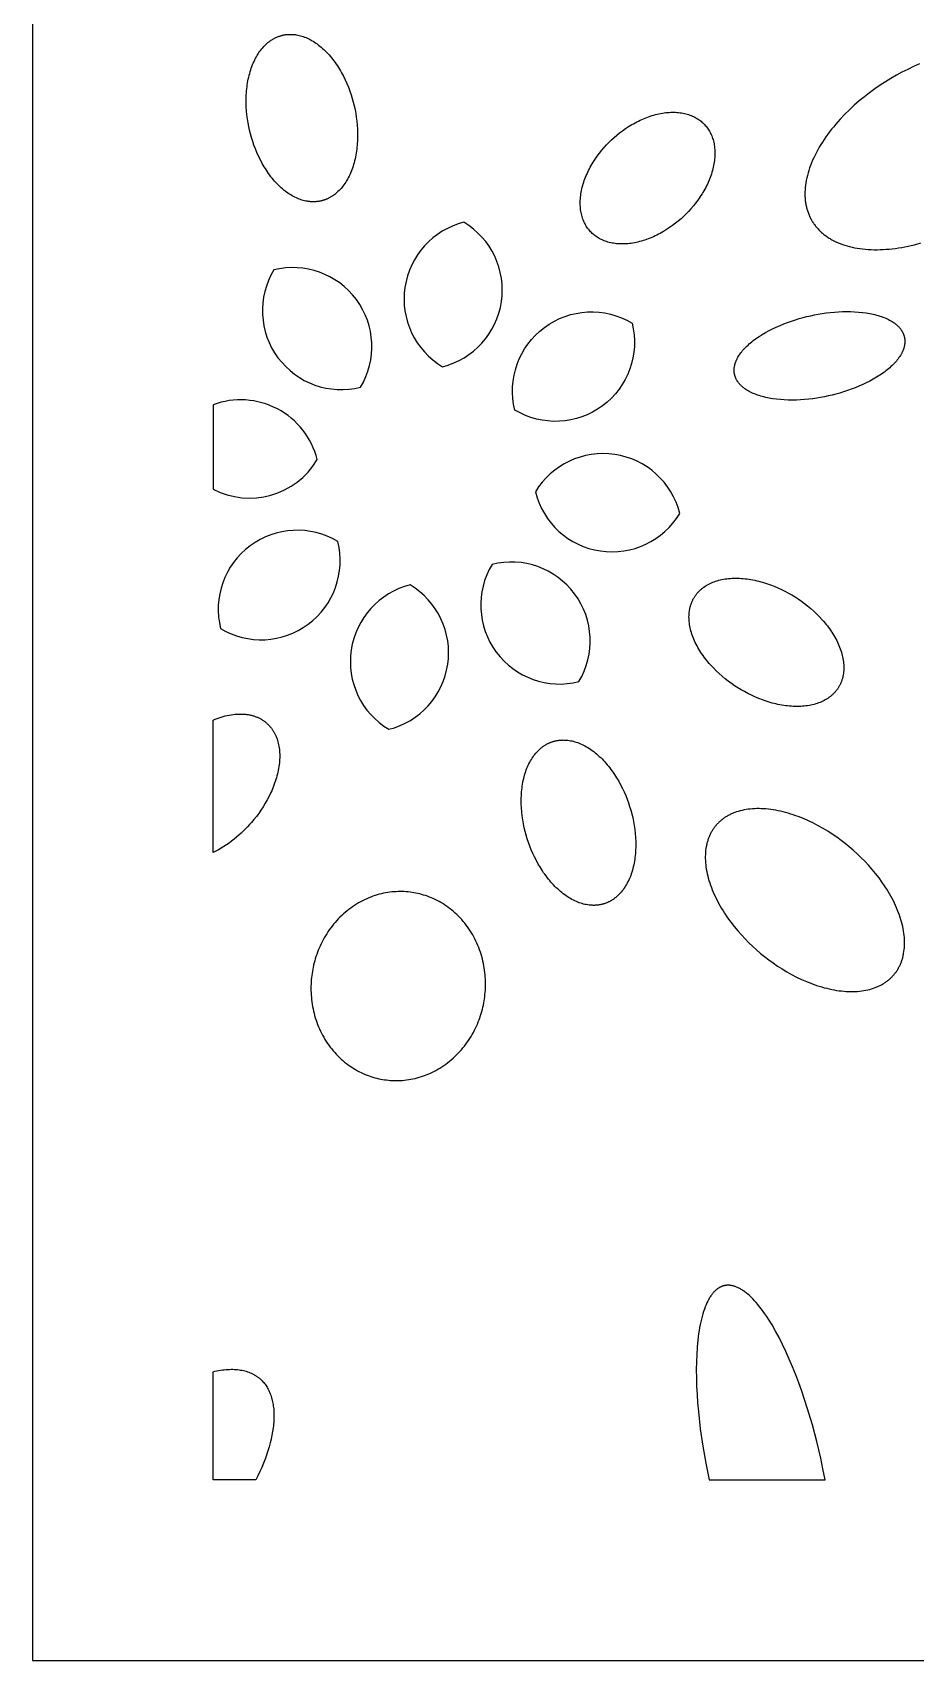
# Model space of a CAD drawing. Header units: millimetres. Extents: x 164 to 268, y 585 to 893.
# Drawn here: x 163.6 to 212.5, y 584.6 to 674.8 of the extents above; entities that cross this region are included whole.
import ezdxf

# ---------------------------------------------------------------- set-up
doc = ezdxf.new("R2010")
doc.units = ezdxf.units.MM
doc.layers.add('Layer 01', color=1, linetype='Continuous')

msp = doc.modelspace()

# ---------------------------------------------------------------- linework, layer by layer
at = {"layer": 'Layer 01'}
for points in [[(163.598, 584.625), (267.535, 584.625), (267.535, 893.108), (163.598, 893.108)], [(179.587, 665.459), (179.555, 665.452), (179.522, 665.446), (179.49, 665.439), (179.457, 665.434), (179.423, 665.429), (179.39, 665.425), (179.356, 665.421), (179.322, 665.417), (179.288, 665.415), (179.254, 665.413), (179.219, 665.411), (179.184, 665.411), (179.149, 665.41), (179.113, 665.411), (179.078, 665.412), (179.042, 665.414), (179.006, 665.416), (178.97, 665.419), (178.933, 665.423), (178.897, 665.427), (178.86, 665.432), (178.823, 665.438), (178.749, 665.451), (178.674, 665.468), (178.598, 665.487), (178.522, 665.509), (178.446, 665.534), (178.369, 665.562), (178.292, 665.593), (178.215, 665.626), (178.137, 665.663), (178.06, 665.703), (177.982, 665.745), (177.905, 665.791), (177.828, 665.839), (177.751, 665.89), (177.674, 665.945), (177.598, 666.002), (177.523, 666.061), (177.447, 666.124), (177.373, 666.189), (177.299, 666.257), (177.226, 666.328), (177.154, 666.4), (177.083, 666.476), (177.013, 666.553), (176.944, 666.633), (176.876, 666.715), (176.809, 666.8), (176.744, 666.886), (176.68, 666.974), (176.617, 667.064), (176.556, 667.155), (176.496, 667.248), (176.437, 667.343), (176.381, 667.438), (176.325, 667.536), (176.22, 667.733), (176.121, 667.934), (176.029, 668.138), (175.944, 668.344), (175.867, 668.551), (175.796, 668.758), (175.732, 668.965), (175.675, 669.171), (175.624, 669.375), (175.58, 669.58), (175.54, 669.79), (175.507, 670.004), (175.479, 670.221), (175.458, 670.441), (175.443, 670.663), (175.436, 670.887), (175.436, 671.111), (175.443, 671.335), (175.45, 671.446), (175.459, 671.557), (175.47, 671.668), (175.482, 671.778), (175.497, 671.887), (175.514, 671.995), (175.533, 672.102), (175.553, 672.208), (175.576, 672.313), (175.601, 672.417), (175.628, 672.519), (175.657, 672.62), (175.687, 672.719), (175.72, 672.816), (175.754, 672.911), (175.791, 673.005), (175.829, 673.096), (175.869, 673.185), (175.91, 673.272), (175.953, 673.357), (175.998, 673.439), (176.045, 673.519), (176.093, 673.597), (176.142, 673.672), (176.193, 673.744), (176.245, 673.814), (176.298, 673.881), (176.353, 673.945), (176.408, 674.007), (176.465, 674.066), (176.522, 674.122), (176.581, 674.175), (176.64, 674.225), (176.7, 674.273), (176.761, 674.318), (176.792, 674.34), (176.823, 674.36), (176.854, 674.38), (176.885, 674.4), (176.916, 674.418), (176.947, 674.436), (176.978, 674.454), (177.01, 674.47), (177.042, 674.486), (177.073, 674.502), (177.105, 674.516), (177.137, 674.53), (177.169, 674.544), (177.2, 674.556), (177.232, 674.568), (177.264, 674.58), (177.296, 674.591), (177.328, 674.601), (177.36, 674.61), (177.392, 674.619), (177.424, 674.628), (177.456, 674.635), (177.489, 674.643), (177.521, 674.649), (177.554, 674.655), (177.587, 674.661), (177.62, 674.666), (177.653, 674.67), (177.687, 674.674), (177.721, 674.677), (177.755, 674.68), (177.79, 674.682), (177.825, 674.683), (177.859, 674.684), (177.895, 674.684), (177.93, 674.684), (177.966, 674.683), (178.001, 674.681), (178.037, 674.679), (178.074, 674.676), (178.11, 674.672), (178.147, 674.668), (178.183, 674.663), (178.22, 674.657), (178.295, 674.643), (178.37, 674.627), (178.445, 674.608), (178.521, 674.586), (178.598, 674.561), (178.675, 674.533), (178.752, 674.502), (178.829, 674.468), (178.906, 674.432), (178.984, 674.392), (179.061, 674.35), (179.138, 674.304), (179.216, 674.256), (179.292, 674.204), (179.369, 674.15), (179.445, 674.093), (179.521, 674.033), (179.596, 673.971), (179.67, 673.905), (179.744, 673.838), (179.817, 673.767), (179.889, 673.694), (179.96, 673.619), (180.031, 673.541), (180.1, 673.461), (180.167, 673.379), (180.234, 673.295), (180.3, 673.209), (180.364, 673.121), (180.427, 673.031), (180.488, 672.94), (180.548, 672.847), (180.606, 672.752), (180.663, 672.656), (180.718, 672.559), (180.823, 672.362), (180.922, 672.16), (181.014, 671.956), (181.099, 671.751), (181.177, 671.544), (181.248, 671.336), (181.311, 671.13), (181.369, 670.924), (181.419, 670.72), (181.464, 670.515), (181.503, 670.305), (181.537, 670.091), (181.564, 669.874), (181.586, 669.654), (181.6, 669.432), (181.608, 669.208), (181.608, 668.984), (181.6, 668.76), (181.593, 668.649), (181.584, 668.538), (181.574, 668.427), (181.561, 668.317), (181.546, 668.208), (181.53, 668.1), (181.511, 667.992), (181.49, 667.886), (181.467, 667.781), (181.442, 667.678), (181.416, 667.576), (181.387, 667.475), (181.356, 667.376), (181.324, 667.279), (181.289, 667.183), (181.253, 667.09), (181.215, 666.999), (181.175, 666.909), (181.133, 666.822), (181.09, 666.738), (181.045, 666.655), (180.999, 666.575), (180.951, 666.498), (180.901, 666.423), (180.851, 666.351), (180.799, 666.281), (180.745, 666.214), (180.691, 666.15), (180.635, 666.088), (180.579, 666.029), (180.521, 665.973), (180.462, 665.92), (180.403, 665.869), (180.343, 665.822), (180.282, 665.777), (180.251, 665.755), (180.221, 665.734), (180.19, 665.714), (180.159, 665.695), (180.128, 665.676), (180.096, 665.658), (180.065, 665.641), (180.033, 665.624), (180.002, 665.608), (179.97, 665.593), (179.938, 665.578), (179.907, 665.564), (179.875, 665.551), (179.843, 665.538), (179.811, 665.526), (179.779, 665.515), (179.747, 665.504), (179.715, 665.494), (179.683, 665.484), (179.651, 665.475), (179.619, 665.467)], [(194.521, 663.752), (194.477, 663.8), (194.435, 663.85), (194.394, 663.901), (194.354, 663.955), (194.316, 664.01), (194.279, 664.067), (194.244, 664.126), (194.21, 664.187), (194.178, 664.25), (194.148, 664.315), (194.12, 664.382), (194.093, 664.45), (194.069, 664.52), (194.046, 664.592), (194.026, 664.666), (194.008, 664.741), (193.991, 664.818), (193.977, 664.896), (193.966, 664.976), (193.956, 665.057), (193.949, 665.14), (193.945, 665.224), (193.942, 665.309), (193.943, 665.396), (193.945, 665.483), (193.95, 665.572), (193.958, 665.662), (193.968, 665.752), (193.981, 665.843), (193.996, 665.935), (194.013, 666.027), (194.033, 666.12), (194.056, 666.214), (194.08, 666.307), (194.108, 666.401), (194.137, 666.495), (194.169, 666.589), (194.203, 666.683), (194.24, 666.777), (194.278, 666.87), (194.319, 666.964), (194.361, 667.056), (194.406, 667.148), (194.453, 667.24), (194.501, 667.331), (194.552, 667.421), (194.604, 667.51), (194.658, 667.599), (194.713, 667.686), (194.77, 667.773), (194.888, 667.942), (195.01, 668.106), (195.138, 668.265), (195.269, 668.418), (195.403, 668.565), (195.54, 668.706), (195.678, 668.841), (195.821, 668.971), (195.969, 669.099), (196.124, 669.224), (196.285, 669.346), (196.451, 669.463), (196.623, 669.576), (196.799, 669.683), (196.888, 669.735), (196.979, 669.785), (197.07, 669.833), (197.163, 669.88), (197.256, 669.925), (197.349, 669.968), (197.443, 670.009), (197.538, 670.048), (197.633, 670.085), (197.729, 670.12), (197.824, 670.153), (197.92, 670.184), (198.016, 670.212), (198.112, 670.238), (198.207, 670.262), (198.303, 670.284), (198.398, 670.303), (198.492, 670.32), (198.586, 670.334), (198.679, 670.346), (198.772, 670.356), (198.864, 670.363), (198.955, 670.367), (199.044, 670.369), (199.133, 670.369), (199.221, 670.367), (199.307, 670.362), (199.392, 670.354), (199.476, 670.345), (199.558, 670.333), (199.638, 670.318), (199.718, 670.302), (199.795, 670.283), (199.871, 670.263), (199.945, 670.24), (200.017, 670.215), (200.087, 670.188), (200.156, 670.16), (200.222, 670.129), (200.287, 670.097), (200.35, 670.063), (200.411, 670.027), (200.47, 669.99), (200.527, 669.951), (200.582, 669.911), (200.635, 669.87), (200.686, 669.827), (200.735, 669.783), (200.782, 669.738), (200.827, 669.691), (200.87, 669.643), (200.912, 669.594), (200.953, 669.542), (200.993, 669.489), (201.031, 669.433), (201.068, 669.376), (201.103, 669.317), (201.137, 669.256), (201.169, 669.193), (201.199, 669.128), (201.228, 669.062), (201.254, 668.994), (201.279, 668.923), (201.301, 668.852), (201.321, 668.778), (201.34, 668.703), (201.356, 668.626), (201.37, 668.548), (201.382, 668.468), (201.391, 668.386), (201.398, 668.304), (201.403, 668.22), (201.405, 668.134), (201.405, 668.048), (201.402, 667.96), (201.397, 667.872), (201.389, 667.782), (201.379, 667.692), (201.367, 667.6), (201.352, 667.509), (201.334, 667.416), (201.314, 667.323), (201.292, 667.23), (201.267, 667.136), (201.24, 667.042), (201.21, 666.948), (201.178, 666.854), (201.144, 666.76), (201.108, 666.667), (201.069, 666.573), (201.029, 666.48), (200.986, 666.387), (200.941, 666.295), (200.894, 666.203), (200.846, 666.113), (200.795, 666.022), (200.743, 665.933), (200.69, 665.845), (200.634, 665.757), (200.578, 665.671), (200.46, 665.502), (200.337, 665.338), (200.21, 665.179), (200.079, 665.025), (199.944, 664.878), (199.808, 664.737), (199.669, 664.603), (199.527, 664.473), (199.378, 664.345), (199.223, 664.22), (199.062, 664.098), (198.896, 663.98), (198.725, 663.868), (198.549, 663.76), (198.459, 663.709), (198.369, 663.659), (198.277, 663.61), (198.185, 663.564), (198.092, 663.519), (197.998, 663.476), (197.904, 663.435), (197.809, 663.396), (197.714, 663.358), (197.619, 663.323), (197.523, 663.291), (197.427, 663.26), (197.331, 663.231), (197.236, 663.205), (197.14, 663.181), (197.045, 663.16), (196.95, 663.141), (196.855, 663.124), (196.761, 663.109), (196.668, 663.098), (196.575, 663.088), (196.484, 663.081), (196.393, 663.076), (196.303, 663.074), (196.214, 663.074), (196.127, 663.077), (196.04, 663.082), (195.955, 663.089), (195.872, 663.099), (195.789, 663.111), (195.709, 663.125), (195.63, 663.142), (195.552, 663.16), (195.477, 663.181), (195.403, 663.204), (195.33, 663.228), (195.26, 663.255), (195.192, 663.284), (195.125, 663.314), (195.06, 663.347), (194.997, 663.381), (194.936, 663.416), (194.878, 663.454), (194.821, 663.492), (194.766, 663.532), (194.713, 663.574), (194.662, 663.617), (194.613, 663.661), (194.566, 663.706)], [(202.495, 655.845), (202.49, 655.87), (202.485, 655.895), (202.481, 655.92), (202.478, 655.945), (202.475, 655.971), (202.473, 655.996), (202.471, 656.023), (202.47, 656.049), (202.47, 656.075), (202.47, 656.102), (202.471, 656.129), (202.472, 656.156), (202.474, 656.183), (202.477, 656.211), (202.48, 656.239), (202.484, 656.267), (202.489, 656.295), (202.495, 656.323), (202.501, 656.351), (202.508, 656.38), (202.515, 656.409), (202.523, 656.438), (202.532, 656.467), (202.542, 656.496), (202.552, 656.526), (202.563, 656.555), (202.575, 656.585), (202.588, 656.615), (202.601, 656.645), (202.615, 656.675), (202.63, 656.705), (202.645, 656.736), (202.662, 656.766), (202.678, 656.796), (202.715, 656.858), (202.754, 656.919), (202.796, 656.981), (202.841, 657.043), (202.889, 657.105), (202.94, 657.167), (202.994, 657.23), (203.051, 657.292), (203.111, 657.354), (203.174, 657.415), (203.239, 657.477), (203.307, 657.538), (203.378, 657.599), (203.451, 657.659), (203.527, 657.719), (203.606, 657.779), (203.686, 657.837), (203.769, 657.895), (203.855, 657.953), (204.032, 658.065), (204.216, 658.173), (204.407, 658.278), (204.605, 658.378), (204.807, 658.474), (205.013, 658.565), (205.223, 658.65), (205.435, 658.731), (205.649, 658.806), (205.863, 658.876), (206.077, 658.941), (206.29, 659), (206.501, 659.053), (206.711, 659.101), (206.921, 659.145), (207.135, 659.185), (207.354, 659.221), (207.575, 659.253), (207.799, 659.279), (208.024, 659.3), (208.25, 659.316), (208.477, 659.326), (208.702, 659.33), (208.926, 659.328), (209.147, 659.32), (209.365, 659.305), (209.578, 659.284), (209.785, 659.256), (209.887, 659.24), (209.986, 659.222), (210.084, 659.203), (210.18, 659.182), (210.274, 659.159), (210.366, 659.135), (210.456, 659.11), (210.544, 659.083), (210.629, 659.054), (210.711, 659.025), (210.792, 658.993), (210.869, 658.961), (210.945, 658.927), (211.017, 658.892), (211.087, 658.856), (211.154, 658.819), (211.218, 658.78), (211.279, 658.741), (211.338, 658.7), (211.366, 658.68), (211.393, 658.659), (211.42, 658.638), (211.446, 658.617), (211.472, 658.595), (211.496, 658.574), (211.52, 658.552), (211.543, 658.53), (211.566, 658.507), (211.588, 658.485), (211.609, 658.463), (211.629, 658.44), (211.649, 658.417), (211.668, 658.394), (211.686, 658.371), (211.703, 658.348), (211.72, 658.324), (211.736, 658.301), (211.752, 658.277), (211.766, 658.253), (211.78, 658.229), (211.794, 658.206), (211.807, 658.182), (211.819, 658.157), (211.83, 658.133), (211.841, 658.109), (211.851, 658.085), (211.86, 658.06), (211.869, 658.036), (211.877, 658.012), (211.885, 657.987), (211.892, 657.963), (211.898, 657.938), (211.904, 657.914), (211.909, 657.889), (211.913, 657.864), (211.917, 657.839), (211.921, 657.813), (211.924, 657.788), (211.926, 657.762), (211.927, 657.736), (211.929, 657.71), (211.929, 657.683), (211.929, 657.656), (211.928, 657.63), (211.926, 657.602), (211.924, 657.575), (211.922, 657.548), (211.918, 657.52), (211.914, 657.492), (211.909, 657.464), (211.904, 657.436), (211.898, 657.407), (211.891, 657.378), (211.883, 657.35), (211.875, 657.321), (211.866, 657.291), (211.856, 657.262), (211.846, 657.233), (211.835, 657.203), (211.823, 657.173), (211.811, 657.144), (211.797, 657.114), (211.783, 657.083), (211.769, 657.053), (211.753, 657.023), (211.737, 656.993), (211.72, 656.962), (211.684, 656.901), (211.645, 656.839), (211.602, 656.777), (211.557, 656.715), (211.509, 656.653), (211.458, 656.591), (211.404, 656.529), (211.347, 656.467), (211.287, 656.405), (211.225, 656.343), (211.159, 656.282), (211.091, 656.22), (211.021, 656.16), (210.947, 656.099), (210.871, 656.039), (210.793, 655.98), (210.712, 655.921), (210.629, 655.863), (210.544, 655.806), (210.367, 655.694), (210.182, 655.585), (209.991, 655.481), (209.794, 655.38), (209.592, 655.285), (209.385, 655.194), (209.175, 655.108), (208.963, 655.027), (208.75, 654.952), (208.536, 654.882), (208.322, 654.818), (208.109, 654.759), (207.897, 654.705), (207.688, 654.657), (207.478, 654.613), (207.263, 654.573), (207.045, 654.537), (206.824, 654.506), (206.6, 654.48), (206.374, 654.458), (206.148, 654.442), (205.922, 654.432), (205.696, 654.428), (205.473, 654.43), (205.251, 654.439), (205.034, 654.453), (204.821, 654.474), (204.613, 654.502), (204.512, 654.518), (204.412, 654.536), (204.314, 654.556), (204.218, 654.577), (204.124, 654.599), (204.032, 654.623), (203.942, 654.649), (203.855, 654.676), (203.77, 654.704), (203.687, 654.734), (203.607, 654.765), (203.529, 654.798), (203.454, 654.831), (203.381, 654.866), (203.312, 654.903), (203.245, 654.94), (203.181, 654.978), (203.119, 655.018), (203.061, 655.058), (203.032, 655.079), (203.005, 655.1), (202.978, 655.121), (202.952, 655.142), (202.927, 655.163), (202.902, 655.185), (202.878, 655.207), (202.855, 655.229), (202.833, 655.251), (202.811, 655.273), (202.79, 655.296), (202.769, 655.319), (202.75, 655.342), (202.731, 655.365), (202.713, 655.388), (202.695, 655.411), (202.678, 655.434), (202.662, 655.458), (202.647, 655.481), (202.632, 655.505), (202.618, 655.529), (202.605, 655.553), (202.592, 655.577), (202.58, 655.601), (202.568, 655.625), (202.558, 655.649), (202.548, 655.674), (202.538, 655.698), (202.529, 655.722), (202.521, 655.747), (202.514, 655.771), (202.507, 655.796), (202.501, 655.82)], [(200.273, 643.52), (200.29, 643.548), (200.309, 643.576), (200.328, 643.603), (200.347, 643.63), (200.367, 643.657), (200.388, 643.684), (200.409, 643.71), (200.431, 643.736), (200.453, 643.762), (200.477, 643.788), (200.5, 643.814), (200.524, 643.839), (200.549, 643.864), (200.575, 643.888), (200.601, 643.913), (200.627, 643.937), (200.655, 643.96), (200.683, 643.984), (200.711, 644.007), (200.74, 644.029), (200.77, 644.051), (200.8, 644.073), (200.862, 644.116), (200.927, 644.157), (200.994, 644.197), (201.064, 644.235), (201.136, 644.271), (201.21, 644.305), (201.286, 644.337), (201.365, 644.368), (201.446, 644.396), (201.529, 644.422), (201.614, 644.447), (201.7, 644.469), (201.789, 644.489), (201.88, 644.506), (201.973, 644.522), (202.067, 644.535), (202.163, 644.546), (202.26, 644.554), (202.359, 644.56), (202.459, 644.564), (202.56, 644.565), (202.663, 644.564), (202.767, 644.561), (202.871, 644.555), (202.976, 644.547), (203.082, 644.536), (203.189, 644.523), (203.296, 644.508), (203.404, 644.491), (203.511, 644.471), (203.619, 644.449), (203.727, 644.425), (203.835, 644.399), (203.943, 644.371), (204.051, 644.341), (204.265, 644.275), (204.476, 644.202), (204.685, 644.121), (204.89, 644.035), (205.091, 643.943), (205.288, 643.845), (205.478, 643.743), (205.664, 643.637), (205.843, 643.528), (206.019, 643.414), (206.195, 643.292), (206.369, 643.164), (206.542, 643.029), (206.712, 642.888), (206.879, 642.74), (207.041, 642.587), (207.199, 642.428), (207.351, 642.263), (207.425, 642.179), (207.497, 642.094), (207.567, 642.008), (207.635, 641.921), (207.702, 641.833), (207.766, 641.744), (207.828, 641.655), (207.888, 641.565), (207.946, 641.474), (208.001, 641.383), (208.054, 641.292), (208.104, 641.2), (208.152, 641.108), (208.197, 641.016), (208.24, 640.924), (208.28, 640.832), (208.317, 640.741), (208.352, 640.649), (208.383, 640.558), (208.412, 640.467), (208.438, 640.377), (208.462, 640.288), (208.482, 640.199), (208.5, 640.111), (208.515, 640.024), (208.527, 639.938), (208.536, 639.853), (208.543, 639.769), (208.546, 639.686), (208.548, 639.604), (208.546, 639.524), (208.542, 639.445), (208.535, 639.367), (208.526, 639.291), (208.515, 639.216), (208.508, 639.179), (208.501, 639.143), (208.493, 639.107), (208.485, 639.071), (208.476, 639.036), (208.466, 639.001), (208.456, 638.967), (208.445, 638.933), (208.434, 638.899), (208.422, 638.866), (208.41, 638.834), (208.397, 638.801), (208.384, 638.769), (208.37, 638.738), (208.356, 638.707), (208.342, 638.676), (208.326, 638.646), (208.311, 638.616), (208.295, 638.587), (208.278, 638.558), (208.261, 638.53), (208.244, 638.502), (208.226, 638.474), (208.208, 638.446), (208.189, 638.419), (208.17, 638.392), (208.149, 638.365), (208.129, 638.338), (208.108, 638.312), (208.086, 638.285), (208.063, 638.26), (208.04, 638.234), (208.017, 638.208), (207.992, 638.183), (207.967, 638.158), (207.942, 638.134), (207.916, 638.109), (207.889, 638.085), (207.862, 638.062), (207.834, 638.038), (207.806, 638.015), (207.777, 637.993), (207.747, 637.97), (207.717, 637.949), (207.654, 637.906), (207.59, 637.865), (207.522, 637.825), (207.453, 637.787), (207.381, 637.751), (207.307, 637.717), (207.23, 637.685), (207.152, 637.654), (207.071, 637.626), (206.988, 637.599), (206.903, 637.575), (206.816, 637.553), (206.727, 637.533), (206.637, 637.516), (206.544, 637.5), (206.45, 637.487), (206.354, 637.476), (206.257, 637.468), (206.158, 637.462), (206.058, 637.458), (205.956, 637.457), (205.854, 637.458), (205.75, 637.461), (205.646, 637.467), (205.54, 637.475), (205.434, 637.486), (205.328, 637.499), (205.221, 637.514), (205.113, 637.531), (205.005, 637.551), (204.897, 637.573), (204.789, 637.597), (204.681, 637.623), (204.574, 637.651), (204.466, 637.681), (204.252, 637.747), (204.04, 637.82), (203.832, 637.901), (203.626, 637.987), (203.425, 638.079), (203.229, 638.177), (203.038, 638.279), (202.853, 638.385), (202.674, 638.494), (202.498, 638.608), (202.322, 638.73), (202.147, 638.858), (201.975, 638.993), (201.805, 639.134), (201.638, 639.282), (201.476, 639.435), (201.318, 639.594), (201.166, 639.759), (201.092, 639.843), (201.02, 639.928), (200.95, 640.014), (200.882, 640.101), (200.815, 640.189), (200.751, 640.277), (200.689, 640.367), (200.629, 640.457), (200.571, 640.548), (200.516, 640.639), (200.463, 640.73), (200.413, 640.822), (200.365, 640.914), (200.319, 641.006), (200.277, 641.098), (200.237, 641.19), (200.2, 641.281), (200.165, 641.373), (200.133, 641.464), (200.104, 641.554), (200.078, 641.645), (200.055, 641.734), (200.035, 641.823), (200.017, 641.911), (200.002, 641.998), (199.99, 642.084), (199.981, 642.169), (199.974, 642.253), (199.97, 642.336), (199.969, 642.418), (199.971, 642.498), (199.975, 642.577), (199.981, 642.655), (199.99, 642.731), (200.002, 642.806), (200.009, 642.842), (200.016, 642.879), (200.024, 642.915), (200.032, 642.951), (200.041, 642.986), (200.051, 643.021), (200.061, 643.055), (200.071, 643.089), (200.083, 643.123), (200.094, 643.156), (200.107, 643.188), (200.119, 643.221), (200.133, 643.253), (200.146, 643.284), (200.16, 643.315), (200.175, 643.346), (200.19, 643.376), (200.206, 643.406), (200.222, 643.435), (200.238, 643.464), (200.255, 643.492)], [(173.598, 636.707), (173.711, 636.754), (173.824, 636.797), (173.936, 636.836), (174.049, 636.873), (174.161, 636.905), (174.272, 636.935), (174.382, 636.961), (174.492, 636.983), (174.6, 637.002), (174.707, 637.017), (174.813, 637.029), (174.917, 637.037), (175.02, 637.041), (175.121, 637.042), (175.22, 637.04), (175.269, 637.038), (175.317, 637.034), (175.365, 637.03), (175.413, 637.025), (175.46, 637.02), (175.506, 637.013), (175.552, 637.006), (175.597, 636.998), (175.642, 636.989), (175.686, 636.979), (175.729, 636.969), (175.772, 636.958), (175.814, 636.946), (175.856, 636.933), (175.897, 636.92), (175.938, 636.906), (175.977, 636.891), (176.017, 636.875), (176.055, 636.859), (176.093, 636.843), (176.131, 636.825), (176.167, 636.807), (176.203, 636.789), (176.239, 636.769), (176.273, 636.75), (176.308, 636.729), (176.341, 636.708), (176.374, 636.687), (176.406, 636.665), (176.437, 636.642), (176.468, 636.619), (176.498, 636.596), (176.528, 636.572), (176.557, 636.547), (176.582, 636.526), (176.606, 636.503), (176.63, 636.481), (176.654, 636.457), (176.678, 636.433), (176.701, 636.409), (176.724, 636.384), (176.747, 636.358), (176.769, 636.332), (176.791, 636.306), (176.813, 636.278), (176.834, 636.251), (176.855, 636.222), (176.875, 636.194), (176.895, 636.164), (176.915, 636.134), (176.934, 636.104), (176.953, 636.073), (176.972, 636.041), (176.99, 636.009), (177.008, 635.976), (177.025, 635.943), (177.058, 635.875), (177.089, 635.805), (177.118, 635.733), (177.145, 635.658), (177.17, 635.582), (177.192, 635.503), (177.213, 635.423), (177.231, 635.341), (177.247, 635.257), (177.261, 635.171), (177.272, 635.083), (177.281, 634.994), (177.287, 634.903), (177.291, 634.81), (177.293, 634.717), (177.292, 634.622), (177.288, 634.525), (177.282, 634.428), (177.273, 634.329), (177.262, 634.229), (177.248, 634.129), (177.231, 634.028), (177.213, 633.926), (177.191, 633.823), (177.167, 633.721), (177.141, 633.617), (177.113, 633.514), (177.082, 633.41), (177.048, 633.306), (177.013, 633.203), (176.975, 633.099), (176.935, 632.996), (176.893, 632.893), (176.849, 632.791), (176.803, 632.689), (176.706, 632.487), (176.602, 632.289), (176.491, 632.095), (176.375, 631.905), (176.254, 631.72), (176.128, 631.54), (175.999, 631.367), (175.866, 631.199), (175.731, 631.038), (175.624, 630.916), (175.512, 630.795), (175.396, 630.675), (175.277, 630.556), (175.153, 630.44), (175.026, 630.325), (174.895, 630.212), (174.761, 630.103), (174.624, 629.996), (174.484, 629.893), (174.341, 629.793), (174.196, 629.698), (174.049, 629.607), (173.9, 629.521), (173.75, 629.439), (173.598, 629.363)], [(192.424, 635.514), (192.455, 635.523), (192.487, 635.532), (192.519, 635.541), (192.552, 635.549), (192.584, 635.557), (192.617, 635.564), (192.651, 635.57), (192.684, 635.576), (192.718, 635.582), (192.752, 635.586), (192.787, 635.59), (192.822, 635.594), (192.857, 635.597), (192.892, 635.599), (192.928, 635.601), (192.963, 635.602), (193, 635.603), (193.036, 635.602), (193.072, 635.602), (193.109, 635.6), (193.146, 635.598), (193.184, 635.595), (193.259, 635.588), (193.335, 635.577), (193.412, 635.564), (193.489, 635.548), (193.567, 635.529), (193.646, 635.507), (193.725, 635.483), (193.805, 635.455), (193.885, 635.425), (193.965, 635.391), (194.046, 635.355), (194.126, 635.316), (194.207, 635.273), (194.288, 635.228), (194.369, 635.18), (194.449, 635.129), (194.529, 635.076), (194.609, 635.019), (194.688, 634.96), (194.767, 634.898), (194.845, 634.834), (194.923, 634.767), (195, 634.697), (195.076, 634.625), (195.151, 634.551), (195.225, 634.475), (195.298, 634.396), (195.37, 634.315), (195.441, 634.233), (195.511, 634.148), (195.579, 634.062), (195.646, 633.974), (195.712, 633.884), (195.776, 633.793), (195.838, 633.7), (195.959, 633.512), (196.073, 633.319), (196.181, 633.123), (196.282, 632.924), (196.376, 632.724), (196.463, 632.523), (196.543, 632.322), (196.616, 632.121), (196.682, 631.922), (196.742, 631.721), (196.798, 631.515), (196.849, 631.304), (196.893, 631.09), (196.932, 630.872), (196.964, 630.652), (196.989, 630.43), (197.006, 630.206), (197.016, 629.982), (197.018, 629.871), (197.018, 629.759), (197.016, 629.648), (197.012, 629.538), (197.006, 629.428), (196.998, 629.319), (196.988, 629.21), (196.975, 629.103), (196.961, 628.996), (196.944, 628.891), (196.926, 628.787), (196.905, 628.685), (196.882, 628.583), (196.857, 628.484), (196.83, 628.386), (196.802, 628.29), (196.771, 628.196), (196.738, 628.104), (196.703, 628.014), (196.667, 627.926), (196.629, 627.84), (196.589, 627.757), (196.547, 627.676), (196.504, 627.598), (196.459, 627.521), (196.412, 627.448), (196.365, 627.377), (196.315, 627.308), (196.265, 627.243), (196.213, 627.18), (196.16, 627.119), (196.106, 627.061), (196.051, 627.006), (195.994, 626.954), (195.937, 626.905), (195.908, 626.881), (195.879, 626.858), (195.85, 626.835), (195.821, 626.814), (195.791, 626.792), (195.761, 626.772), (195.731, 626.752), (195.701, 626.733), (195.671, 626.715), (195.641, 626.697), (195.61, 626.68), (195.58, 626.663), (195.549, 626.648), (195.518, 626.632), (195.487, 626.618), (195.456, 626.604), (195.425, 626.591), (195.394, 626.578), (195.363, 626.566), (195.332, 626.555), (195.3, 626.544), (195.269, 626.534), (195.238, 626.524), (195.206, 626.515), (195.174, 626.506), (195.141, 626.498), (195.109, 626.49), (195.076, 626.483), (195.042, 626.477), (195.009, 626.471), (194.975, 626.466), (194.94, 626.461), (194.906, 626.457), (194.871, 626.453), (194.836, 626.45), (194.801, 626.448), (194.765, 626.446), (194.729, 626.445), (194.693, 626.445), (194.657, 626.445), (194.62, 626.446), (194.584, 626.447), (194.547, 626.449), (194.509, 626.452), (194.434, 626.46), (194.358, 626.47), (194.281, 626.483), (194.204, 626.499), (194.126, 626.518), (194.047, 626.54), (193.968, 626.565), (193.888, 626.592), (193.808, 626.623), (193.728, 626.656), (193.647, 626.692), (193.566, 626.732), (193.486, 626.774), (193.405, 626.819), (193.324, 626.867), (193.244, 626.918), (193.164, 626.972), (193.084, 627.028), (193.005, 627.087), (192.926, 627.149), (192.848, 627.213), (192.77, 627.28), (192.693, 627.35), (192.617, 627.422), (192.542, 627.496), (192.468, 627.573), (192.395, 627.651), (192.323, 627.732), (192.252, 627.815), (192.182, 627.899), (192.114, 627.986), (192.047, 628.074), (191.981, 628.163), (191.917, 628.254), (191.854, 628.347), (191.734, 628.536), (191.62, 628.728), (191.512, 628.924), (191.411, 629.123), (191.317, 629.323), (191.23, 629.524), (191.15, 629.725), (191.077, 629.926), (191.011, 630.125), (190.95, 630.326), (190.895, 630.532), (190.844, 630.743), (190.8, 630.957), (190.761, 631.175), (190.729, 631.395), (190.704, 631.618), (190.686, 631.841), (190.676, 632.065), (190.674, 632.176), (190.674, 632.288), (190.676, 632.399), (190.68, 632.509), (190.687, 632.619), (190.695, 632.729), (190.705, 632.837), (190.717, 632.945), (190.732, 633.051), (190.748, 633.156), (190.767, 633.26), (190.788, 633.363), (190.811, 633.464), (190.836, 633.563), (190.862, 633.661), (190.891, 633.757), (190.922, 633.851), (190.955, 633.943), (190.989, 634.033), (191.026, 634.121), (191.064, 634.207), (191.104, 634.29), (191.146, 634.371), (191.189, 634.45), (191.234, 634.526), (191.28, 634.599), (191.328, 634.67), (191.378, 634.739), (191.428, 634.805), (191.48, 634.868), (191.533, 634.928), (191.587, 634.986), (191.642, 635.041), (191.699, 635.093), (191.756, 635.143), (191.784, 635.166), (191.814, 635.19), (191.843, 635.212), (191.872, 635.234), (191.902, 635.255), (191.932, 635.275), (191.962, 635.295), (191.992, 635.314), (192.022, 635.332), (192.052, 635.35), (192.083, 635.367), (192.113, 635.384), (192.144, 635.4), (192.175, 635.415), (192.206, 635.429), (192.237, 635.443), (192.268, 635.456), (192.299, 635.469), (192.33, 635.481), (192.361, 635.493), (192.392, 635.503)], [(211.335, 622.616), (211.362, 622.649), (211.389, 622.682), (211.415, 622.717), (211.44, 622.751), (211.465, 622.787), (211.489, 622.823), (211.513, 622.86), (211.536, 622.897), (211.559, 622.936), (211.581, 622.975), (211.602, 623.014), (211.623, 623.054), (211.644, 623.095), (211.663, 623.136), (211.682, 623.179), (211.7, 623.221), (211.718, 623.265), (211.735, 623.309), (211.751, 623.353), (211.766, 623.399), (211.781, 623.445), (211.795, 623.491), (211.808, 623.539), (211.821, 623.586), (211.833, 623.635), (211.844, 623.684), (211.854, 623.734), (211.863, 623.784), (211.88, 623.886), (211.893, 623.991), (211.903, 624.098), (211.91, 624.207), (211.913, 624.318), (211.912, 624.431), (211.908, 624.546), (211.901, 624.663), (211.89, 624.781), (211.875, 624.901), (211.856, 625.023), (211.834, 625.146), (211.809, 625.271), (211.779, 625.396), (211.746, 625.523), (211.71, 625.65), (211.67, 625.779), (211.626, 625.908), (211.579, 626.038), (211.528, 626.168), (211.474, 626.298), (211.416, 626.429), (211.356, 626.559), (211.292, 626.69), (211.225, 626.82), (211.155, 626.95), (211.082, 627.079), (211.006, 627.208), (210.927, 627.336), (210.846, 627.463), (210.676, 627.714), (210.497, 627.961), (210.31, 628.202), (210.116, 628.437), (209.915, 628.665), (209.709, 628.886), (209.499, 629.098), (209.285, 629.302), (209.068, 629.498), (208.851, 629.684), (208.628, 629.865), (208.396, 630.043), (208.157, 630.216), (207.91, 630.385), (207.656, 630.548), (207.396, 630.704), (207.129, 630.853), (206.859, 630.994), (206.584, 631.125), (206.306, 631.247), (206.166, 631.304), (206.026, 631.358), (205.886, 631.409), (205.745, 631.458), (205.605, 631.503), (205.465, 631.546), (205.325, 631.585), (205.185, 631.621), (205.047, 631.654), (204.909, 631.684), (204.772, 631.71), (204.635, 631.733), (204.501, 631.753), (204.367, 631.769), (204.235, 631.782), (204.104, 631.792), (203.976, 631.798), (203.849, 631.801), (203.723, 631.8), (203.6, 631.797), (203.48, 631.789), (203.361, 631.779), (203.245, 631.765), (203.131, 631.749), (203.02, 631.729), (202.911, 631.706), (202.805, 631.679), (202.702, 631.65), (202.601, 631.619), (202.503, 631.584), (202.456, 631.566), (202.409, 631.547), (202.362, 631.527), (202.317, 631.507), (202.272, 631.486), (202.228, 631.464), (202.185, 631.442), (202.142, 631.419), (202.1, 631.396), (202.059, 631.372), (202.019, 631.347), (201.979, 631.322), (201.941, 631.296), (201.903, 631.27), (201.865, 631.243), (201.829, 631.216), (201.793, 631.188), (201.758, 631.16), (201.724, 631.131), (201.691, 631.102), (201.658, 631.073), (201.626, 631.043), (201.595, 631.012), (201.564, 630.981), (201.534, 630.95), (201.505, 630.918), (201.477, 630.886), (201.45, 630.854), (201.423, 630.821), (201.396, 630.787), (201.37, 630.753), (201.345, 630.718), (201.32, 630.683), (201.296, 630.647), (201.272, 630.61), (201.249, 630.572), (201.226, 630.534), (201.204, 630.495), (201.183, 630.456), (201.162, 630.416), (201.142, 630.375), (201.122, 630.333), (201.103, 630.291), (201.085, 630.248), (201.067, 630.205), (201.05, 630.161), (201.034, 630.116), (201.019, 630.071), (201.004, 630.025), (200.99, 629.978), (200.977, 629.931), (200.964, 629.883), (200.952, 629.835), (200.941, 629.786), (200.931, 629.736), (200.922, 629.686), (200.905, 629.584), (200.892, 629.479), (200.882, 629.372), (200.876, 629.263), (200.873, 629.152), (200.873, 629.039), (200.877, 628.924), (200.884, 628.807), (200.896, 628.689), (200.91, 628.569), (200.929, 628.447), (200.951, 628.324), (200.977, 628.199), (201.006, 628.074), (201.039, 627.947), (201.076, 627.819), (201.116, 627.691), (201.159, 627.562), (201.207, 627.432), (201.257, 627.302), (201.311, 627.172), (201.369, 627.041), (201.43, 626.911), (201.493, 626.78), (201.56, 626.65), (201.631, 626.52), (201.703, 626.391), (201.779, 626.262), (201.858, 626.134), (201.939, 626.007), (202.109, 625.755), (202.288, 625.509), (202.475, 625.268), (202.669, 625.033), (202.87, 624.805), (203.076, 624.584), (203.287, 624.372), (203.5, 624.167), (203.717, 623.972), (203.935, 623.785), (204.157, 623.605), (204.389, 623.427), (204.628, 623.254), (204.875, 623.085), (205.129, 622.922), (205.39, 622.766), (205.656, 622.617), (205.927, 622.476), (206.202, 622.345), (206.479, 622.223), (206.619, 622.166), (206.759, 622.112), (206.9, 622.061), (207.04, 622.012), (207.18, 621.967), (207.321, 621.924), (207.46, 621.885), (207.6, 621.849), (207.739, 621.816), (207.877, 621.786), (208.014, 621.76), (208.15, 621.737), (208.285, 621.717), (208.418, 621.701), (208.55, 621.688), (208.681, 621.678), (208.81, 621.672), (208.937, 621.669), (209.062, 621.669), (209.185, 621.673), (209.306, 621.68), (209.424, 621.691), (209.541, 621.704), (209.654, 621.721), (209.766, 621.741), (209.874, 621.764), (209.98, 621.79), (210.084, 621.819), (210.184, 621.851), (210.282, 621.886), (210.33, 621.904), (210.377, 621.923), (210.423, 621.943), (210.468, 621.963), (210.513, 621.984), (210.557, 622.006), (210.601, 622.028), (210.643, 622.051), (210.685, 622.074), (210.726, 622.098), (210.766, 622.123), (210.806, 622.148), (210.844, 622.174), (210.882, 622.2), (210.92, 622.226), (210.956, 622.254), (210.992, 622.281), (211.027, 622.31), (211.061, 622.338), (211.095, 622.367), (211.127, 622.397), (211.159, 622.427), (211.191, 622.458), (211.221, 622.488), (211.251, 622.52), (211.28, 622.551), (211.308, 622.583)], [(183.097, 616.786), (183.203, 616.772), (183.311, 616.76), (183.419, 616.751), (183.529, 616.744), (183.64, 616.74), (183.752, 616.739), (183.865, 616.741), (183.979, 616.745), (184.093, 616.753), (184.209, 616.763), (184.325, 616.777), (184.441, 616.793), (184.558, 616.813), (184.675, 616.836), (184.792, 616.862), (184.909, 616.892), (185.026, 616.925), (185.143, 616.961), (185.26, 617), (185.376, 617.043), (185.492, 617.089), (185.607, 617.139), (185.722, 617.192), (185.835, 617.248), (185.948, 617.307), (186.059, 617.369), (186.17, 617.435), (186.279, 617.504), (186.386, 617.576), (186.492, 617.65), (186.596, 617.728), (186.698, 617.809), (186.799, 617.892), (186.897, 617.979), (186.993, 618.067), (187.088, 618.159), (187.18, 618.252), (187.269, 618.348), (187.356, 618.447), (187.441, 618.547), (187.523, 618.649), (187.602, 618.754), (187.679, 618.859), (187.753, 618.967), (187.824, 619.076), (187.892, 619.186), (187.958, 619.298), (188.021, 619.411), (188.08, 619.525), (188.137, 619.639), (188.191, 619.755), (188.243, 619.871), (188.291, 619.987), (188.336, 620.104), (188.379, 620.221), (188.418, 620.339), (188.455, 620.456), (188.489, 620.574), (188.52, 620.691), (188.549, 620.808), (188.575, 620.924), (188.598, 621.04), (188.619, 621.156), (188.637, 621.271), (188.653, 621.386), (188.666, 621.503), (188.677, 621.621), (188.686, 621.74), (188.692, 621.86), (188.696, 621.981), (188.697, 622.103), (188.696, 622.226), (188.692, 622.35), (188.685, 622.475), (188.675, 622.6), (188.662, 622.725), (188.647, 622.851), (188.628, 622.977), (188.607, 623.103), (188.582, 623.23), (188.555, 623.356), (188.524, 623.481), (188.49, 623.607), (188.453, 623.732), (188.414, 623.856), (188.371, 623.98), (188.325, 624.102), (188.276, 624.224), (188.223, 624.344), (188.168, 624.463), (188.11, 624.581), (188.049, 624.697), (187.985, 624.812), (187.919, 624.925), (187.849, 625.036), (187.777, 625.144), (187.702, 625.251), (187.625, 625.356), (187.545, 625.458), (187.463, 625.558), (187.378, 625.655), (187.292, 625.749), (187.203, 625.841), (187.112, 625.93), (187.02, 626.017), (186.925, 626.1), (186.829, 626.181), (186.731, 626.258), (186.632, 626.333), (186.532, 626.404), (186.43, 626.472), (186.327, 626.538), (186.224, 626.6), (186.119, 626.659), (186.014, 626.714), (185.908, 626.767), (185.801, 626.816), (185.694, 626.863), (185.587, 626.906), (185.479, 626.946), (185.371, 626.983), (185.264, 627.017), (185.156, 627.048), (185.049, 627.076), (184.942, 627.102), (184.835, 627.124), (184.728, 627.144), (184.623, 627.16), (184.516, 627.175), (184.409, 627.187), (184.3, 627.196), (184.19, 627.203), (184.079, 627.207), (183.967, 627.208), (183.854, 627.206), (183.741, 627.202), (183.626, 627.194), (183.511, 627.184), (183.395, 627.17), (183.279, 627.153), (183.162, 627.134), (183.045, 627.111), (182.928, 627.084), (182.811, 627.055), (182.693, 627.022), (182.576, 626.986), (182.46, 626.946), (182.343, 626.904), (182.227, 626.857), (182.112, 626.808), (181.998, 626.755), (181.884, 626.699), (181.772, 626.64), (181.66, 626.578), (181.55, 626.512), (181.441, 626.443), (181.334, 626.371), (181.228, 626.296), (181.124, 626.219), (181.021, 626.138), (180.921, 626.054), (180.822, 625.968), (180.726, 625.879), (180.632, 625.788), (180.54, 625.694), (180.45, 625.598), (180.363, 625.5), (180.279, 625.4), (180.197, 625.297), (180.117, 625.193), (180.041, 625.087), (179.967, 624.98), (179.895, 624.871), (179.827, 624.76), (179.762, 624.649), (179.699, 624.536), (179.639, 624.422), (179.582, 624.307), (179.528, 624.192), (179.477, 624.076), (179.429, 623.96), (179.383, 623.843), (179.341, 623.725), (179.301, 623.608), (179.264, 623.491), (179.23, 623.373), (179.199, 623.256), (179.171, 623.139), (179.145, 623.023), (179.121, 622.906), (179.101, 622.791), (179.083, 622.676), (179.067, 622.561), (179.053, 622.444), (179.042, 622.326), (179.033, 622.207), (179.027, 622.087), (179.023, 621.966), (179.022, 621.843), (179.024, 621.72), (179.028, 621.597), (179.035, 621.472), (179.045, 621.347), (179.057, 621.222), (179.073, 621.096), (179.091, 620.97), (179.113, 620.843), (179.137, 620.717), (179.165, 620.591), (179.195, 620.465), (179.229, 620.34), (179.266, 620.215), (179.306, 620.091), (179.349, 619.967), (179.395, 619.845), (179.444, 619.723), (179.496, 619.603), (179.551, 619.483), (179.609, 619.366), (179.67, 619.249), (179.734, 619.135), (179.801, 619.022), (179.87, 618.911), (179.942, 618.802), (180.017, 618.696), (180.095, 618.591), (180.174, 618.489), (180.257, 618.389), (180.341, 618.292), (180.428, 618.197), (180.516, 618.106), (180.607, 618.016), (180.7, 617.93), (180.794, 617.847), (180.89, 617.766), (180.988, 617.689), (181.087, 617.614), (181.188, 617.543), (181.289, 617.474), (181.392, 617.409), (181.496, 617.347), (181.6, 617.288), (181.706, 617.233), (181.812, 617.18), (181.919, 617.131), (182.026, 617.084), (182.133, 617.041), (182.24, 617.001), (182.348, 616.964), (182.456, 616.93), (182.563, 616.899), (182.671, 616.871), (182.778, 616.845), (182.885, 616.823), (182.991, 616.803)], [(207.509, 594.625), (207.392, 595.233), (207.266, 595.827), (207.05, 596.744), (206.803, 597.678), (206.525, 598.617), (206.218, 599.547), (206.054, 600.003), (205.884, 600.452), (205.709, 600.89), (205.528, 601.316), (205.343, 601.729), (205.154, 602.126), (204.961, 602.505), (204.767, 602.865), (204.571, 603.204), (204.374, 603.521), (204.276, 603.671), (204.178, 603.815), (204.08, 603.953), (203.982, 604.085), (203.884, 604.211), (203.787, 604.33), (203.691, 604.443), (203.595, 604.55), (203.501, 604.651), (203.406, 604.745), (203.313, 604.832), (203.221, 604.913), (203.176, 604.951), (203.13, 604.988), (203.085, 605.023), (203.04, 605.056), (202.996, 605.088), (202.951, 605.118), (202.908, 605.146), (202.864, 605.173), (202.821, 605.199), (202.778, 605.223), (202.735, 605.245), (202.693, 605.266), (202.651, 605.285), (202.61, 605.303), (202.569, 605.319), (202.528, 605.334), (202.487, 605.348), (202.447, 605.36), (202.408, 605.37), (202.369, 605.379), (202.33, 605.387), (202.292, 605.393), (202.254, 605.398), (202.235, 605.4), (202.216, 605.401), (202.197, 605.402), (202.179, 605.403), (202.16, 605.404), (202.142, 605.404), (202.124, 605.404), (202.106, 605.403), (202.088, 605.403), (202.07, 605.402), (202.052, 605.4), (202.034, 605.398), (202.017, 605.396), (201.999, 605.394), (201.982, 605.391), (201.965, 605.388), (201.948, 605.385), (201.93, 605.382), (201.914, 605.378), (201.897, 605.373), (201.88, 605.369), (201.864, 605.364), (201.847, 605.359), (201.83, 605.354), (201.814, 605.348), (201.797, 605.342), (201.781, 605.335), (201.764, 605.328), (201.748, 605.321), (201.731, 605.314), (201.715, 605.306), (201.699, 605.298), (201.682, 605.289), (201.666, 605.281), (201.634, 605.262), (201.602, 605.242), (201.57, 605.221), (201.538, 605.198), (201.507, 605.174), (201.476, 605.148), (201.445, 605.121), (201.414, 605.092), (201.384, 605.062), (201.353, 605.031), (201.323, 604.998), (201.294, 604.963), (201.265, 604.927), (201.236, 604.89), (201.207, 604.851), (201.179, 604.81), (201.151, 604.768), (201.123, 604.725), (201.096, 604.68), (201.069, 604.633), (201.043, 604.585), (201.017, 604.536), (200.991, 604.484), (200.966, 604.432), (200.917, 604.322), (200.869, 604.206), (200.823, 604.083), (200.78, 603.955), (200.738, 603.821), (200.698, 603.68), (200.66, 603.534), (200.625, 603.382), (200.592, 603.225), (200.56, 603.061), (200.532, 602.893), (200.505, 602.719), (200.459, 602.355), (200.423, 601.972), (200.397, 601.571), (200.381, 601.154), (200.374, 600.722), (200.378, 600.277), (200.391, 599.822), (200.414, 599.357), (200.446, 598.885), (200.487, 598.408), (200.594, 597.447), (200.732, 596.487), (200.896, 595.543), (201.081, 594.625)], [(173.598, 600.614), (173.705, 600.639), (173.811, 600.662), (173.915, 600.682), (174.018, 600.699), (174.12, 600.713), (174.22, 600.726), (174.318, 600.735), (174.415, 600.742), (174.51, 600.747), (174.604, 600.749), (174.696, 600.748), (174.786, 600.745), (174.874, 600.74), (174.96, 600.732), (175.045, 600.722), (175.128, 600.709), (175.209, 600.695), (175.288, 600.678), (175.365, 600.659), (175.44, 600.638), (175.513, 600.614), (175.585, 600.589), (175.654, 600.561), (175.721, 600.532), (175.754, 600.517), (175.787, 600.501), (175.819, 600.485), (175.85, 600.468), (175.881, 600.451), (175.912, 600.433), (175.942, 600.415), (175.971, 600.396), (176, 600.377), (176.029, 600.358), (176.057, 600.338), (176.085, 600.318), (176.112, 600.297), (176.138, 600.277), (176.164, 600.255), (176.19, 600.233), (176.235, 600.194), (176.279, 600.152), (176.322, 600.109), (176.364, 600.064), (176.405, 600.017), (176.444, 599.968), (176.483, 599.918), (176.52, 599.866), (176.556, 599.812), (176.591, 599.757), (176.625, 599.7), (176.657, 599.641), (176.688, 599.58), (176.717, 599.517), (176.745, 599.453), (176.772, 599.387), (176.797, 599.319), (176.82, 599.249), (176.842, 599.178), (176.863, 599.105), (176.881, 599.03), (176.898, 598.953), (176.914, 598.875), (176.927, 598.795), (176.939, 598.714), (176.95, 598.63), (176.958, 598.546), (176.965, 598.459), (176.969, 598.371), (176.972, 598.282), (176.973, 598.191), (176.973, 598.098), (176.97, 598.004), (176.966, 597.909), (176.959, 597.812), (176.951, 597.714), (176.941, 597.615), (176.929, 597.514), (176.899, 597.31), (176.861, 597.101), (176.816, 596.887), (176.763, 596.671), (176.703, 596.45), (176.635, 596.228), (176.56, 596.002), (176.479, 595.775), (176.39, 595.546), (176.295, 595.316), (176.193, 595.086), (176.086, 594.855), (175.972, 594.625), (173.598, 594.625)]]:
    msp.add_lwpolyline(points, close=True, dxfattribs=at)
msp.add_lwpolyline([(212.747, 673.046), (212.413, 672.899), (212.086, 672.744), (211.767, 672.582), (211.457, 672.414), (211.156, 672.241), (210.86, 672.06), (210.564, 671.868), (210.27, 671.666), (209.977, 671.453), (209.688, 671.229), (209.404, 670.996), (209.126, 670.754), (208.855, 670.503), (208.593, 670.245), (208.341, 669.979), (208.219, 669.843), (208.1, 669.706), (207.985, 669.568), (207.872, 669.429), (207.763, 669.288), (207.657, 669.147), (207.555, 669.004), (207.457, 668.862), (207.362, 668.718), (207.272, 668.574), (207.185, 668.43), (207.103, 668.286), (207.025, 668.141), (206.952, 667.997), (206.883, 667.853), (206.818, 667.71), (206.758, 667.567), (206.702, 667.425), (206.651, 667.284), (206.605, 667.144), (206.563, 667.005), (206.526, 666.868), (206.494, 666.731), (206.466, 666.597), (206.442, 666.464), (206.424, 666.332), (206.409, 666.203), (206.4, 666.075), (206.394, 665.95), (206.393, 665.826), (206.394, 665.766), (206.396, 665.705), (206.4, 665.646), (206.404, 665.586), (206.409, 665.528), (206.415, 665.47), (206.422, 665.413), (206.431, 665.356), (206.44, 665.3), (206.45, 665.244), (206.461, 665.189), (206.473, 665.135), (206.486, 665.081), (206.5, 665.029), (206.515, 664.976), (206.531, 664.925), (206.548, 664.874), (206.565, 664.823), (206.583, 664.774), (206.603, 664.725), (206.623, 664.676), (206.643, 664.629), (206.665, 664.582), (206.687, 664.536), (206.71, 664.49), (206.734, 664.445), (206.759, 664.401), (206.784, 664.357), (206.81, 664.314), (206.837, 664.272), (206.865, 664.229), (206.894, 664.187), (206.924, 664.145), (206.955, 664.104), (206.987, 664.063), (207.02, 664.022), (207.053, 663.982), (207.088, 663.942), (207.124, 663.903), (207.161, 663.864), (207.199, 663.825), (207.238, 663.787), (207.277, 663.75), (207.318, 663.713), (207.36, 663.676), (207.403, 663.64), (207.447, 663.604), (207.492, 663.569), (207.537, 663.535), (207.584, 663.501), (207.632, 663.468), (207.681, 663.435), (207.731, 663.403), (207.782, 663.372), (207.834, 663.341), (207.887, 663.311), (207.996, 663.253), (208.108, 663.198), (208.225, 663.145), (208.346, 663.096), (208.47, 663.049), (208.598, 663.006), (208.73, 662.966), (208.865, 662.93), (209.003, 662.896), (209.145, 662.866), (209.29, 662.84), (209.439, 662.817), (209.59, 662.798), (209.744, 662.783), (209.901, 662.771), (210.06, 662.763), (210.222, 662.758), (210.386, 662.758), (210.552, 662.761), (210.72, 662.768), (210.889, 662.778), (211.061, 662.792), (211.233, 662.81), (211.407, 662.832), (211.582, 662.857), (211.758, 662.886), (211.934, 662.918), (212.111, 662.953), (212.288, 662.992), (212.465, 663.035), (212.819, 663.129)], dxfattribs=at)
for points in [[(186.311, 656.276, 0.668626), (187.497, 664.274, 0.668626)], [(181.776, 655.14, 0.668626), (176.959, 661.633, 0.668626)], [(196.815, 658.691, -0.668626), (190.321, 653.873, -0.668626)], [(179.373, 651.129, 0.447585), (173.598, 654.166), (173.598, 649.496, 0.397045)], [(191.458, 649.338, 0.668626), (199.456, 648.153, 0.668626)], [(180.51, 646.594, 0.668626), (174.016, 641.777, 0.668626)], [(189.055, 645.328, 0.668626), (193.872, 638.834, 0.668626)], [(184.52, 644.191, 0.668626), (183.335, 636.193, 0.668626)]]:
    msp.add_lwpolyline(points, format="xyb", close=True, dxfattribs=at)

doc.saveas('drawing.dxf')
